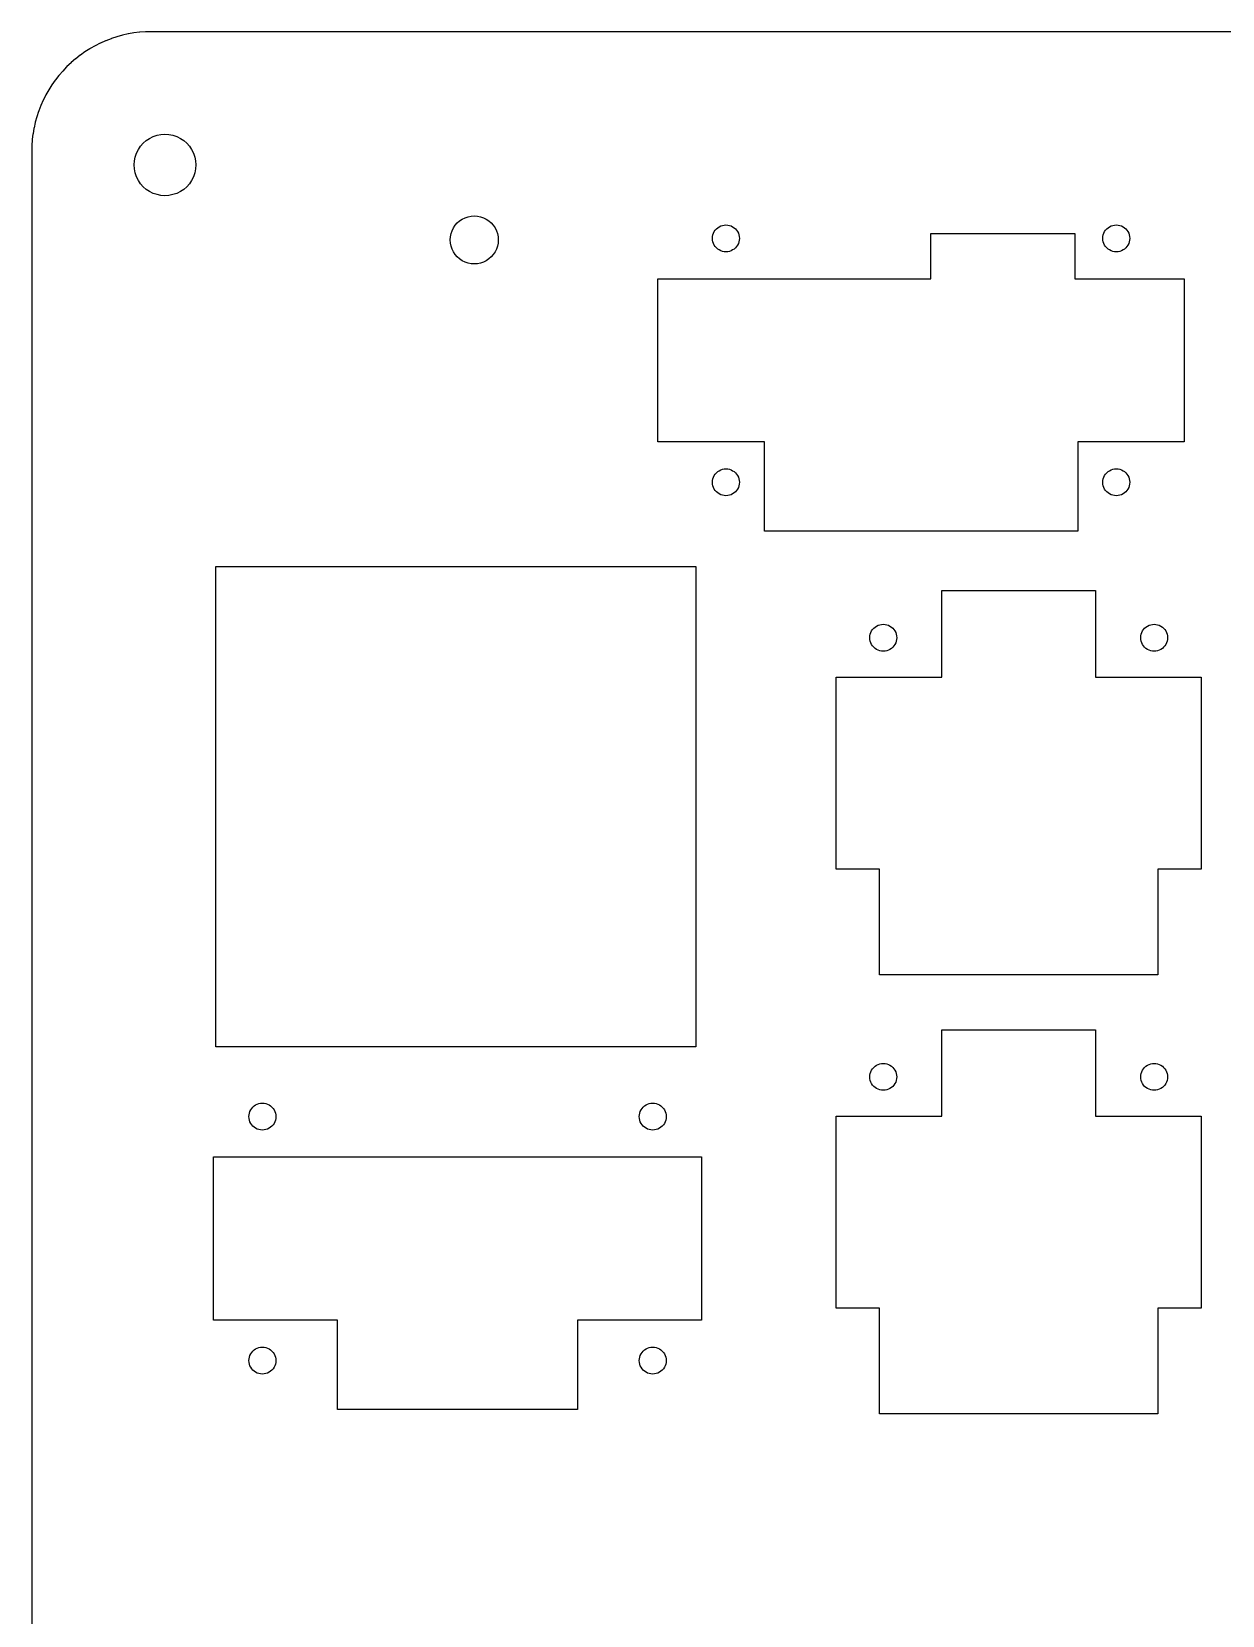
# Model space of a CAD drawing. Header units: metres. Extents: x -63 to 47, y -73 to 117.
# Drawn here: x -63 to -1.1, y 34.4 to 116.8 of the extents above; entities that cross this region are included whole.
import ezdxf

# ---------------------------------------------------------------- set-up
doc = ezdxf.new("R2010")
doc.units = ezdxf.units.M

msp = doc.modelspace()

# ---------------------------------------------------------------- linework, layer by layer
for p, q in [((-59.4556, 116.245), (-59.4675, 116.24)), ((-59.1875, 116.364), (-59.4556, 116.245)), ((-59.1754, 116.369), (-59.1875, 116.364)), ((-58.9018, 116.474), (-59.1754, 116.369)), ((-58.8895, 116.478), (-58.9018, 116.474)), ((-58.6111, 116.57), (-58.8895, 116.478)), ((-58.5985, 116.574), (-58.6111, 116.57)), ((-58.3159, 116.652), (-58.5985, 116.574)), ((-58.3032, 116.655), (-58.3159, 116.652)), ((-58.0172, 116.719), (-58.3032, 116.655)), ((-58.0043, 116.721), (-58.0172, 116.719)), ((-57.7154, 116.771), (-58.0043, 116.721)), ((-57.4244, 116.807), (-57.7154, 116.771)), ((-57.4115, 116.809), (-57.4244, 116.807)), ((-57.1191, 116.83), (-57.4115, 116.809)), ((-57.1061, 116.831), (-57.1191, 116.83)), ((-56.813, 116.839), (-57.1061, 116.831)), ((-56.8, 116.839), (-56.813, 116.839)), ((40.6, 116.839), (-56.8, 116.839)), ((-60.7579, 115.423), (-60.98, 115.231)), ((-60.7477, 115.431), (-60.7579, 115.423)), ((-60.5165, 115.611), (-60.7477, 115.431)), ((-60.5059, 115.619), (-60.5165, 115.611)), ((-60.2662, 115.787), (-60.5059, 115.619)), ((-60.0185, 115.944), (-60.2662, 115.787)), ((-60.0075, 115.951), (-60.0185, 115.944)), ((-59.9961, 115.958), (-60.0075, 115.951)), ((-59.741, 116.102), (-59.9961, 115.958)), ((-59.7294, 116.108), (-59.741, 116.102)), ((-59.4675, 116.24), (-59.7294, 116.108)), ((-61.4227, 114.79), (-61.6143, 114.568)), ((-61.2206, 115.002), (-61.4227, 114.79)), ((-61.2116, 115.012), (-61.2206, 115.002)), ((-61.2022, 115.021), (-61.2116, 115.012)), ((-60.9898, 115.223), (-61.2022, 115.021)), ((-60.98, 115.231), (-60.9898, 115.223)), ((-62.1513, 113.807), (-62.2958, 113.552)), ((-62.1444, 113.818), (-62.1513, 113.807)), ((-61.9875, 114.066), (-62.1444, 113.818)), ((-61.8187, 114.306), (-61.9875, 114.066)), ((-61.8112, 114.317), (-61.8187, 114.306)), ((-61.8032, 114.327), (-61.8112, 114.317)), ((-61.6228, 114.558), (-61.8032, 114.327)), ((-61.6143, 114.568), (-61.6228, 114.558)), ((-62.564, 112.988), (-62.6696, 112.714)), ((-62.5588, 112.999), (-62.564, 112.988)), ((-62.4399, 113.267), (-62.5588, 112.999)), ((-62.3081, 113.529), (-62.4399, 113.267)), ((-62.3023, 113.541), (-62.3081, 113.529)), ((-62.2958, 113.552), (-62.3023, 113.541)), ((-62.8485, 112.128), (-62.852, 112.116)), ((-62.7703, 112.411), (-62.8485, 112.128)), ((-62.6783, 112.689), (-62.7703, 112.411)), ((-62.6742, 112.702), (-62.6783, 112.689)), ((-62.6696, 112.714), (-62.6742, 112.702)), ((-62.9714, 111.515), (-63.0073, 111.224)), ((-62.9692, 111.528), (-62.9714, 111.515)), ((-62.9191, 111.817), (-62.9692, 111.528)), ((-62.9162, 111.83), (-62.9191, 111.817)), ((-62.852, 112.116), (-62.9162, 111.83)), ((-56.9, 111.286), (-56.7123, 111.378)), ((-56.7123, 111.378), (-56.5141, 111.445)), ((-56.5141, 111.445), (-56.3088, 111.486)), ((-56.3088, 111.486), (-56.1, 111.5)), ((-56.1, 111.5), (-55.8912, 111.486)), ((-55.8912, 111.486), (-55.6859, 111.445)), ((-55.6859, 111.445), (-55.4877, 111.378)), ((-55.4877, 111.378), (-55.3, 111.286)), ((-63.0386, 110.613), (-63.0389, 110.6)), ((-63.0389, 110.6), (-63.0389, -66.8)), ((-63.0314, 110.906), (-63.0386, 110.613)), ((-63.0305, 110.919), (-63.0314, 110.906)), ((-63.0089, 111.212), (-63.0305, 110.919)), ((-63.0073, 111.224), (-63.0089, 111.212)), ((-57.6455, 110.314), (-57.5782, 110.512)), ((-57.5782, 110.512), (-57.4856, 110.7)), ((-57.4856, 110.7), (-57.3694, 110.874)), ((-57.3694, 110.874), (-57.2314, 111.031)), ((-57.2314, 111.031), (-57.074, 111.169)), ((-57.074, 111.169), (-56.9, 111.286)), ((-55.3, 111.286), (-55.126, 111.169)), ((-55.126, 111.169), (-54.9686, 111.031)), ((-54.9686, 111.031), (-54.8306, 110.874)), ((-54.8306, 110.874), (-54.7144, 110.7)), ((-54.7144, 110.7), (-54.6218, 110.512)), ((-54.6218, 110.512), (-54.5545, 110.314)), ((-57.7, 109.9), (-57.6863, 110.109)), ((-57.6863, 109.691), (-57.7, 109.9)), ((-57.6863, 110.109), (-57.6455, 110.314)), ((-57.6455, 109.486), (-57.6863, 109.691)), ((-54.5545, 110.314), (-54.5137, 110.109)), ((-54.5137, 109.691), (-54.5545, 109.486)), ((-54.5137, 110.109), (-54.5, 109.9)), ((-54.5, 109.9), (-54.5137, 109.691)), ((-57.5782, 109.288), (-57.6455, 109.486)), ((-57.4856, 109.1), (-57.5782, 109.288)), ((-57.3694, 108.926), (-57.4856, 109.1)), ((-57.2314, 108.769), (-57.3694, 108.926)), ((-54.8306, 108.926), (-54.9686, 108.769)), ((-54.7144, 109.1), (-54.8306, 108.926)), ((-54.6218, 109.288), (-54.7144, 109.1)), ((-54.5545, 109.486), (-54.6218, 109.288)), ((-57.074, 108.631), (-57.2314, 108.769)), ((-56.9, 108.514), (-57.074, 108.631)), ((-56.7123, 108.422), (-56.9, 108.514)), ((-56.5141, 108.355), (-56.7123, 108.422)), ((-56.3088, 108.314), (-56.5141, 108.355)), ((-56.1, 108.3), (-56.3088, 108.314)), ((-55.8912, 108.314), (-56.1, 108.3)), ((-55.6859, 108.355), (-55.8912, 108.314)), ((-55.4877, 108.422), (-55.6859, 108.355)), ((-55.3, 108.514), (-55.4877, 108.422)), ((-55.126, 108.631), (-55.3, 108.514)), ((-54.9686, 108.769), (-55.126, 108.631)), ((-40.4784, 107.155), (-40.3235, 107.207)), ((-40.3235, 107.207), (-40.1632, 107.239)), ((-40.1632, 107.239), (-40, 107.25)), ((-40, 107.25), (-39.8368, 107.239)), ((-39.8368, 107.239), (-39.6765, 107.207)), ((-39.6765, 107.207), (-39.5216, 107.155)), ((-41.2074, 106.324), (-41.1549, 106.478)), ((-41.1549, 106.478), (-41.0825, 106.625)), ((-41.0825, 106.625), (-40.9917, 106.761)), ((-40.9917, 106.761), (-40.8839, 106.884)), ((-40.8839, 106.884), (-40.761, 106.992)), ((-40.761, 106.992), (-40.625, 107.083)), ((-40.625, 107.083), (-40.4784, 107.155)), ((-39.5216, 107.155), (-39.375, 107.083)), ((-39.375, 107.083), (-39.239, 106.992)), ((-39.239, 106.992), (-39.1161, 106.884)), ((-39.1161, 106.884), (-39.0083, 106.761)), ((-39.0083, 106.761), (-38.9175, 106.625)), ((-38.9175, 106.625), (-38.8452, 106.478)), ((-38.8452, 106.478), (-38.7926, 106.324)), ((-27.5761, 106.261), (-27.5467, 106.348)), ((-27.5467, 106.348), (-27.5062, 106.43)), ((-27.5062, 106.43), (-27.4553, 106.506)), ((-27.4553, 106.506), (-27.395, 106.575)), ((-27.395, 106.575), (-27.3261, 106.635)), ((-27.3261, 106.635), (-27.25, 106.686)), ((-27.25, 106.686), (-27.1679, 106.727)), ((-27.1679, 106.727), (-27.0812, 106.756)), ((-27.0812, 106.756), (-26.9914, 106.774)), ((-26.9914, 106.774), (-26.9, 106.78)), ((-26.9, 106.78), (-26.8086, 106.774)), ((-26.8086, 106.774), (-26.7188, 106.756)), ((-26.7188, 106.756), (-26.6321, 106.727)), ((-26.6321, 106.727), (-26.55, 106.686)), ((-26.55, 106.686), (-26.4739, 106.635)), ((-26.4739, 106.635), (-26.405, 106.575)), ((-26.405, 106.575), (-26.3447, 106.506)), ((-26.3447, 106.506), (-26.2938, 106.43)), ((-26.2938, 106.43), (-26.2533, 106.348)), ((-26.2533, 106.348), (-26.2239, 106.261)), ((-7.25616, 106.261), (-7.22672, 106.348)), ((-7.22672, 106.348), (-7.18622, 106.43)), ((-7.18622, 106.43), (-7.13535, 106.506)), ((-7.13535, 106.506), (-7.07499, 106.575)), ((-7.07499, 106.575), (-7.00614, 106.635)), ((-7.00614, 106.635), (-6.93001, 106.686)), ((-6.93001, 106.686), (-6.84789, 106.727)), ((-6.84789, 106.727), (-6.76118, 106.756)), ((-6.76118, 106.756), (-6.67138, 106.774)), ((-6.67138, 106.774), (-6.58001, 106.78)), ((-6.58001, 106.78), (-6.48864, 106.774)), ((-6.48864, 106.774), (-6.39884, 106.756)), ((-6.39884, 106.756), (-6.31212, 106.727)), ((-6.31212, 106.727), (-6.23, 106.686)), ((-6.23, 106.686), (-6.15388, 106.635)), ((-6.15388, 106.635), (-6.08503, 106.575)), ((-6.08503, 106.575), (-6.02466, 106.506)), ((-6.02466, 106.506), (-5.97379, 106.43)), ((-5.97379, 106.43), (-5.93329, 106.348)), ((-5.93329, 106.348), (-5.90386, 106.261)), ((-41.25, 106), (-41.2393, 106.163)), ((-41.2393, 105.837), (-41.25, 106)), ((-41.2393, 106.163), (-41.2074, 106.324)), ((-41.2074, 105.676), (-41.2393, 105.837)), ((-41.1549, 105.522), (-41.2074, 105.676)), ((-38.7926, 105.676), (-38.8452, 105.522)), ((-38.7926, 106.324), (-38.7607, 106.163)), ((-38.7607, 105.837), (-38.7926, 105.676)), ((-38.7607, 106.163), (-38.75, 106)), ((-38.75, 106), (-38.7607, 105.837)), ((-27.6, 106.08), (-27.594, 106.171)), ((-27.594, 105.989), (-27.6, 106.08)), ((-27.594, 106.171), (-27.5761, 106.261)), ((-27.5761, 105.899), (-27.594, 105.989)), ((-27.5467, 105.812), (-27.5761, 105.899)), ((-27.5062, 105.73), (-27.5467, 105.812)), ((-27.4553, 105.654), (-27.5062, 105.73)), ((-27.395, 105.585), (-27.4553, 105.654)), ((-27.3261, 105.525), (-27.395, 105.585)), ((-27.25, 105.474), (-27.3261, 105.525)), ((-26.4739, 105.525), (-26.55, 105.474)), ((-26.405, 105.585), (-26.4739, 105.525)), ((-26.3447, 105.654), (-26.405, 105.585)), ((-26.2938, 105.73), (-26.3447, 105.654)), ((-26.2533, 105.812), (-26.2938, 105.73)), ((-26.2239, 105.899), (-26.2533, 105.812)), ((-26.2239, 106.261), (-26.206, 106.171)), ((-26.206, 105.989), (-26.2239, 105.899)), ((-26.206, 106.171), (-26.2, 106.08)), ((-26.2, 106.08), (-26.206, 105.989)), ((-16.24, 103.98), (-16.24, 106.34)), ((-16.24, 106.34), (-8.74, 106.34)), ((-8.74, 106.34), (-8.74, 103.98)), ((-7.28, 106.08), (-7.27402, 106.171)), ((-7.27402, 105.989), (-7.28, 106.08)), ((-7.27402, 106.171), (-7.25616, 106.261)), ((-7.25616, 105.899), (-7.27402, 105.989)), ((-7.22672, 105.812), (-7.25616, 105.899)), ((-7.18622, 105.73), (-7.22672, 105.812)), ((-7.13535, 105.654), (-7.18622, 105.73)), ((-7.07499, 105.585), (-7.13535, 105.654)), ((-7.00614, 105.525), (-7.07499, 105.585)), ((-6.93001, 105.474), (-7.00614, 105.525)), ((-6.15388, 105.525), (-6.23, 105.474)), ((-6.08503, 105.585), (-6.15388, 105.525)), ((-6.02466, 105.654), (-6.08503, 105.585)), ((-5.97379, 105.73), (-6.02466, 105.654)), ((-5.93329, 105.812), (-5.97379, 105.73)), ((-5.90386, 105.899), (-5.93329, 105.812)), ((-5.90386, 106.261), (-5.88599, 106.171)), ((-5.88599, 105.989), (-5.90386, 105.899)), ((-5.88599, 106.171), (-5.88001, 106.08)), ((-5.88001, 106.08), (-5.88599, 105.989)), ((-41.0825, 105.375), (-41.1549, 105.522)), ((-40.9917, 105.239), (-41.0825, 105.375)), ((-40.8839, 105.116), (-40.9917, 105.239)), ((-40.761, 105.008), (-40.8839, 105.116)), ((-40.625, 104.917), (-40.761, 105.008)), ((-40.4784, 104.845), (-40.625, 104.917)), ((-40.3235, 104.793), (-40.4784, 104.845)), ((-40.1632, 104.761), (-40.3235, 104.793)), ((-40, 104.75), (-40.1632, 104.761)), ((-39.8368, 104.761), (-40, 104.75)), ((-39.6765, 104.793), (-39.8368, 104.761)), ((-39.5216, 104.845), (-39.6765, 104.793)), ((-39.375, 104.917), (-39.5216, 104.845)), ((-39.239, 105.008), (-39.375, 104.917)), ((-39.1161, 105.116), (-39.239, 105.008)), ((-39.0083, 105.239), (-39.1161, 105.116)), ((-38.9175, 105.375), (-39.0083, 105.239)), ((-38.8452, 105.522), (-38.9175, 105.375)), ((-27.1679, 105.433), (-27.25, 105.474)), ((-27.0812, 105.404), (-27.1679, 105.433)), ((-26.9914, 105.386), (-27.0812, 105.404)), ((-26.9, 105.38), (-26.9914, 105.386)), ((-26.8086, 105.386), (-26.9, 105.38)), ((-26.7188, 105.404), (-26.8086, 105.386)), ((-26.6321, 105.433), (-26.7188, 105.404)), ((-26.55, 105.474), (-26.6321, 105.433)), ((-6.84789, 105.433), (-6.93001, 105.474)), ((-6.76118, 105.404), (-6.84789, 105.433)), ((-6.67138, 105.386), (-6.76118, 105.404)), ((-6.58001, 105.38), (-6.67138, 105.386)), ((-6.48864, 105.386), (-6.58001, 105.38)), ((-6.39884, 105.404), (-6.48864, 105.386)), ((-6.31212, 105.433), (-6.39884, 105.404)), ((-6.23, 105.474), (-6.31212, 105.433)), ((-30.44, 95.48), (-30.44, 103.98)), ((-30.44, 103.98), (-16.24, 103.98)), ((-8.74, 103.98), (-3.04, 103.98)), ((-3.04, 103.98), (-3.04, 95.48)), ((-24.9, 95.48), (-30.44, 95.48)), ((-24.9, 90.84), (-24.9, 95.48)), ((-3.04, 95.48), (-8.58, 95.48)), ((-8.58, 95.48), (-8.58, 90.84)), ((-27.3261, 93.9353), (-27.25, 93.9862)), ((-27.25, 93.9862), (-27.1679, 94.0267)), ((-27.1679, 94.0267), (-27.0812, 94.0561)), ((-27.0812, 94.0561), (-26.9914, 94.074)), ((-26.9914, 94.074), (-26.9, 94.08)), ((-26.9, 94.08), (-26.8086, 94.074)), ((-26.8086, 94.074), (-26.7188, 94.0561)), ((-26.7188, 94.0561), (-26.6321, 94.0267)), ((-26.6321, 94.0267), (-26.55, 93.9862)), ((-26.55, 93.9862), (-26.4739, 93.9353)), ((-7.00614, 93.9353), (-6.93001, 93.9862)), ((-6.93001, 93.9862), (-6.84789, 94.0267)), ((-6.84789, 94.0267), (-6.76118, 94.0561)), ((-6.76118, 94.0561), (-6.67138, 94.074)), ((-6.67138, 94.074), (-6.58001, 94.08)), ((-6.58001, 94.08), (-6.48864, 94.074)), ((-6.48864, 94.074), (-6.39884, 94.0561)), ((-6.39884, 94.0561), (-6.31212, 94.0267)), ((-6.31212, 94.0267), (-6.23, 93.9862)), ((-6.23, 93.9862), (-6.15388, 93.9353)), ((-27.6, 93.38), (-27.594, 93.4714)), ((-27.594, 93.2886), (-27.6, 93.38)), ((-27.594, 93.4714), (-27.5761, 93.5612)), ((-27.5761, 93.1988), (-27.594, 93.2886)), ((-27.5761, 93.5612), (-27.5467, 93.6479)), ((-27.5467, 93.1121), (-27.5761, 93.1988)), ((-27.5467, 93.6479), (-27.5062, 93.73)), ((-27.5062, 93.73), (-27.4553, 93.8061)), ((-27.4553, 93.8061), (-27.395, 93.875)), ((-27.395, 93.875), (-27.3261, 93.9353)), ((-26.4739, 93.9353), (-26.405, 93.875)), ((-26.405, 93.875), (-26.3447, 93.8061)), ((-26.3447, 93.8061), (-26.2938, 93.73)), ((-26.2938, 93.73), (-26.2533, 93.6479)), ((-26.2533, 93.6479), (-26.2239, 93.5612)), ((-26.2239, 93.1988), (-26.2533, 93.1121)), ((-26.2239, 93.5612), (-26.206, 93.4714)), ((-26.206, 93.2886), (-26.2239, 93.1988)), ((-26.206, 93.4714), (-26.2, 93.38)), ((-26.2, 93.38), (-26.206, 93.2886)), ((-7.28, 93.38), (-7.27402, 93.4714)), ((-7.27402, 93.2886), (-7.28, 93.38)), ((-7.27402, 93.4714), (-7.25616, 93.5612)), ((-7.25616, 93.1988), (-7.27402, 93.2886)), ((-7.25616, 93.5612), (-7.22672, 93.6479)), ((-7.22672, 93.1121), (-7.25616, 93.1988)), ((-7.22672, 93.6479), (-7.18622, 93.73)), ((-7.18622, 93.73), (-7.13535, 93.8061)), ((-7.13535, 93.8061), (-7.07499, 93.875)), ((-7.07499, 93.875), (-7.00614, 93.9353)), ((-6.15388, 93.9353), (-6.08503, 93.875)), ((-6.08503, 93.875), (-6.02466, 93.8061)), ((-6.02466, 93.8061), (-5.97379, 93.73)), ((-5.97379, 93.73), (-5.93329, 93.6479)), ((-5.93329, 93.6479), (-5.90386, 93.5612)), ((-5.90386, 93.1988), (-5.93329, 93.1121)), ((-5.90386, 93.5612), (-5.88599, 93.4714)), ((-5.88599, 93.2886), (-5.90386, 93.1988)), ((-5.88599, 93.4714), (-5.88001, 93.38)), ((-5.88001, 93.38), (-5.88599, 93.2886)), ((-27.5062, 93.03), (-27.5467, 93.1121)), ((-27.4553, 92.9539), (-27.5062, 93.03)), ((-27.395, 92.885), (-27.4553, 92.9539)), ((-27.3261, 92.8247), (-27.395, 92.885)), ((-27.25, 92.7738), (-27.3261, 92.8247)), ((-27.1679, 92.7333), (-27.25, 92.7738)), ((-27.0812, 92.7039), (-27.1679, 92.7333)), ((-26.9914, 92.686), (-27.0812, 92.7039)), ((-26.9, 92.68), (-26.9914, 92.686)), ((-26.8086, 92.686), (-26.9, 92.68)), ((-26.7188, 92.7039), (-26.8086, 92.686)), ((-26.6321, 92.7333), (-26.7188, 92.7039)), ((-26.55, 92.7738), (-26.6321, 92.7333)), ((-26.4739, 92.8247), (-26.55, 92.7738)), ((-26.405, 92.885), (-26.4739, 92.8247)), ((-26.3447, 92.9539), (-26.405, 92.885)), ((-26.2938, 93.03), (-26.3447, 92.9539)), ((-26.2533, 93.1121), (-26.2938, 93.03)), ((-7.18622, 93.03), (-7.22672, 93.1121)), ((-7.13535, 92.9539), (-7.18622, 93.03)), ((-7.07499, 92.885), (-7.13535, 92.9539)), ((-7.00614, 92.8247), (-7.07499, 92.885)), ((-6.93001, 92.7738), (-7.00614, 92.8247)), ((-6.84789, 92.7333), (-6.93001, 92.7738)), ((-6.76118, 92.7039), (-6.84789, 92.7333)), ((-6.67138, 92.686), (-6.76118, 92.7039)), ((-6.58001, 92.68), (-6.67138, 92.686)), ((-6.48864, 92.686), (-6.58001, 92.68)), ((-6.39884, 92.7039), (-6.48864, 92.686)), ((-6.31212, 92.7333), (-6.39884, 92.7039)), ((-6.23, 92.7738), (-6.31212, 92.7333)), ((-6.15388, 92.8247), (-6.23, 92.7738)), ((-6.08503, 92.885), (-6.15388, 92.8247)), ((-6.02466, 92.9539), (-6.08503, 92.885)), ((-5.97379, 93.03), (-6.02466, 92.9539)), ((-5.93329, 93.1121), (-5.97379, 93.03)), ((-8.58, 90.84), (-24.9, 90.84)), ((-53.46, 64), (-53.46, 89)), ((-53.46, 89), (-28.46, 89)), ((-28.46, 89), (-28.46, 64)), ((-15.66, 83.24), (-15.66, 87.74)), ((-15.66, 87.74), (-7.66, 87.74)), ((-7.66, 87.74), (-7.66, 83.24)), ((-19.2653, 85.7161), (-19.205, 85.785)), ((-19.205, 85.785), (-19.1361, 85.8453)), ((-19.1361, 85.8453), (-19.06, 85.8962)), ((-19.06, 85.8962), (-18.9779, 85.9367)), ((-18.9779, 85.9367), (-18.8912, 85.9661)), ((-18.8912, 85.9661), (-18.8014, 85.984)), ((-18.8014, 85.984), (-18.71, 85.99)), ((-18.71, 85.99), (-18.6186, 85.984)), ((-18.6186, 85.984), (-18.5288, 85.9661)), ((-18.5288, 85.9661), (-18.4421, 85.9367)), ((-18.4421, 85.9367), (-18.36, 85.8962)), ((-18.36, 85.8962), (-18.2839, 85.8453)), ((-18.2839, 85.8453), (-18.215, 85.785)), ((-18.215, 85.785), (-18.1547, 85.7161)), ((-5.16535, 85.7161), (-5.10498, 85.785)), ((-5.10498, 85.785), (-5.03613, 85.8453)), ((-5.03613, 85.8453), (-4.96, 85.8962)), ((-4.96, 85.8962), (-4.87788, 85.9367)), ((-4.87788, 85.9367), (-4.79117, 85.9661)), ((-4.79117, 85.9661), (-4.70137, 85.984)), ((-4.70137, 85.984), (-4.61, 85.99)), ((-4.61, 85.99), (-4.51863, 85.984)), ((-4.51863, 85.984), (-4.42883, 85.9661)), ((-4.42883, 85.9661), (-4.34212, 85.9367)), ((-4.34212, 85.9367), (-4.26, 85.8962)), ((-4.26, 85.8962), (-4.18387, 85.8453)), ((-4.18387, 85.8453), (-4.11503, 85.785)), ((-4.11503, 85.785), (-4.05465, 85.7161)), ((-19.41, 85.29), (-19.404, 85.3814)), ((-19.404, 85.1986), (-19.41, 85.29)), ((-19.404, 85.3814), (-19.3861, 85.4712)), ((-19.3861, 85.1088), (-19.404, 85.1986)), ((-19.3861, 85.4712), (-19.3567, 85.5579)), ((-19.3567, 85.0221), (-19.3861, 85.1088)), ((-19.3567, 85.5579), (-19.3162, 85.64)), ((-19.3162, 84.94), (-19.3567, 85.0221)), ((-19.3162, 85.64), (-19.2653, 85.7161)), ((-19.2653, 84.8639), (-19.3162, 84.94)), ((-18.1547, 85.7161), (-18.1038, 85.64)), ((-18.1038, 84.94), (-18.1547, 84.8639)), ((-18.1038, 85.64), (-18.0633, 85.5579)), ((-18.0633, 85.0221), (-18.1038, 84.94)), ((-18.0633, 85.5579), (-18.0339, 85.4712)), ((-18.0339, 85.1088), (-18.0633, 85.0221)), ((-18.0339, 85.4712), (-18.016, 85.3814)), ((-18.016, 85.1986), (-18.0339, 85.1088)), ((-18.016, 85.3814), (-18.01, 85.29)), ((-18.01, 85.29), (-18.016, 85.1986)), ((-5.31, 85.29), (-5.30401, 85.3814)), ((-5.30401, 85.1986), (-5.31, 85.29)), ((-5.30401, 85.3814), (-5.28615, 85.4712)), ((-5.28615, 85.1088), (-5.30401, 85.1986)), ((-5.28615, 85.4712), (-5.25672, 85.5579)), ((-5.25672, 85.0221), (-5.28615, 85.1088)), ((-5.25672, 85.5579), (-5.21622, 85.64)), ((-5.21622, 84.94), (-5.25672, 85.0221)), ((-5.21622, 85.64), (-5.16535, 85.7161)), ((-5.16535, 84.8639), (-5.21622, 84.94)), ((-4.05465, 85.7161), (-4.00378, 85.64)), ((-4.00378, 84.94), (-4.05465, 84.8639)), ((-4.00378, 85.64), (-3.96328, 85.5579)), ((-3.96328, 85.0221), (-4.00378, 84.94)), ((-3.96328, 85.5579), (-3.93385, 85.4712)), ((-3.93385, 85.1088), (-3.96328, 85.0221)), ((-3.93385, 85.4712), (-3.91599, 85.3814)), ((-3.91599, 85.1986), (-3.93385, 85.1088)), ((-3.91599, 85.3814), (-3.91, 85.29)), ((-3.91, 85.29), (-3.91599, 85.1986)), ((-19.205, 84.795), (-19.2653, 84.8639)), ((-19.1361, 84.7347), (-19.205, 84.795)), ((-19.06, 84.6838), (-19.1361, 84.7347)), ((-18.9779, 84.6433), (-19.06, 84.6838)), ((-18.8912, 84.6139), (-18.9779, 84.6433)), ((-18.8014, 84.596), (-18.8912, 84.6139)), ((-18.71, 84.59), (-18.8014, 84.596)), ((-18.6186, 84.596), (-18.71, 84.59)), ((-18.5288, 84.6139), (-18.6186, 84.596)), ((-18.4421, 84.6433), (-18.5288, 84.6139)), ((-18.36, 84.6838), (-18.4421, 84.6433)), ((-18.2839, 84.7347), (-18.36, 84.6838)), ((-18.215, 84.795), (-18.2839, 84.7347)), ((-18.1547, 84.8639), (-18.215, 84.795)), ((-5.10498, 84.795), (-5.16535, 84.8639)), ((-5.03613, 84.7347), (-5.10498, 84.795)), ((-4.96, 84.6838), (-5.03613, 84.7347)), ((-4.87788, 84.6433), (-4.96, 84.6838)), ((-4.79117, 84.6139), (-4.87788, 84.6433)), ((-4.70137, 84.596), (-4.79117, 84.6139)), ((-4.61, 84.59), (-4.70137, 84.596)), ((-4.51863, 84.596), (-4.61, 84.59)), ((-4.42883, 84.6139), (-4.51863, 84.596)), ((-4.34212, 84.6433), (-4.42883, 84.6139)), ((-4.26, 84.6838), (-4.34212, 84.6433)), ((-4.18387, 84.7347), (-4.26, 84.6838)), ((-4.11503, 84.795), (-4.18387, 84.7347)), ((-4.05465, 84.8639), (-4.11503, 84.795)), ((-21.16, 73.24), (-21.16, 83.24)), ((-21.16, 83.24), (-15.66, 83.24)), ((-7.66, 83.24), (-2.16, 83.24)), ((-2.16, 83.24), (-2.16, 73.24)), ((-18.91, 73.24), (-21.16, 73.24)), ((-18.91, 67.74), (-18.91, 73.24)), ((-2.16, 73.24), (-4.41, 73.24)), ((-4.41, 73.24), (-4.41, 67.74)), ((-4.41, 67.74), (-18.91, 67.74)), ((-15.66, 60.38), (-15.66, 64.88)), ((-15.66, 64.88), (-7.66, 64.88)), ((-7.66, 64.88), (-7.66, 60.38)), ((-28.46, 64), (-53.46, 64)), ((-19.3861, 62.6112), (-19.3567, 62.6979)), ((-19.3567, 62.6979), (-19.3162, 62.78)), ((-19.3162, 62.78), (-19.2653, 62.8561)), ((-19.2653, 62.8561), (-19.205, 62.925)), ((-19.205, 62.925), (-19.1361, 62.9853)), ((-19.1361, 62.9853), (-19.06, 63.0362)), ((-19.06, 63.0362), (-18.9779, 63.0767)), ((-18.9779, 63.0767), (-18.8912, 63.1061)), ((-18.8912, 63.1061), (-18.8014, 63.124)), ((-18.8014, 63.124), (-18.71, 63.13)), ((-18.71, 63.13), (-18.6186, 63.124)), ((-18.6186, 63.124), (-18.5288, 63.1061)), ((-18.5288, 63.1061), (-18.4421, 63.0767)), ((-18.4421, 63.0767), (-18.36, 63.0362)), ((-18.36, 63.0362), (-18.2839, 62.9853)), ((-18.2839, 62.9853), (-18.215, 62.925)), ((-18.215, 62.925), (-18.1547, 62.8561)), ((-18.1547, 62.8561), (-18.1038, 62.78)), ((-18.1038, 62.78), (-18.0633, 62.6979)), ((-18.0633, 62.6979), (-18.0339, 62.6112)), ((-5.28615, 62.6112), (-5.25672, 62.6979)), ((-5.25672, 62.6979), (-5.21622, 62.78)), ((-5.21622, 62.78), (-5.16535, 62.8561)), ((-5.16535, 62.8561), (-5.10498, 62.925)), ((-5.10498, 62.925), (-5.03613, 62.9853)), ((-5.03613, 62.9853), (-4.96, 63.0362)), ((-4.96, 63.0362), (-4.87788, 63.0767)), ((-4.87788, 63.0767), (-4.79117, 63.1061)), ((-4.79117, 63.1061), (-4.70137, 63.124)), ((-4.70137, 63.124), (-4.61, 63.13)), ((-4.61, 63.13), (-4.51863, 63.124)), ((-4.51863, 63.124), (-4.42883, 63.1061)), ((-4.42883, 63.1061), (-4.34212, 63.0767)), ((-4.34212, 63.0767), (-4.26, 63.0362)), ((-4.26, 63.0362), (-4.18387, 62.9853)), ((-4.18387, 62.9853), (-4.11503, 62.925)), ((-4.11503, 62.925), (-4.05465, 62.8561)), ((-4.05465, 62.8561), (-4.00378, 62.78)), ((-4.00378, 62.78), (-3.96328, 62.6979)), ((-3.96328, 62.6979), (-3.93385, 62.6112)), ((-19.41, 62.43), (-19.404, 62.5214)), ((-19.404, 62.3386), (-19.41, 62.43)), ((-19.404, 62.5214), (-19.3861, 62.6112)), ((-19.3861, 62.2488), (-19.404, 62.3386)), ((-19.3567, 62.1621), (-19.3861, 62.2488)), ((-19.3162, 62.08), (-19.3567, 62.1621)), ((-19.2653, 62.0039), (-19.3162, 62.08)), ((-19.205, 61.935), (-19.2653, 62.0039)), ((-19.1361, 61.8747), (-19.205, 61.935)), ((-19.06, 61.8238), (-19.1361, 61.8747)), ((-18.2839, 61.8747), (-18.36, 61.8238)), ((-18.215, 61.935), (-18.2839, 61.8747)), ((-18.1547, 62.0039), (-18.215, 61.935)), ((-18.1038, 62.08), (-18.1547, 62.0039)), ((-18.0633, 62.1621), (-18.1038, 62.08)), ((-18.0339, 62.2488), (-18.0633, 62.1621)), ((-18.0339, 62.6112), (-18.016, 62.5214)), ((-18.016, 62.3386), (-18.0339, 62.2488)), ((-18.016, 62.5214), (-18.01, 62.43)), ((-18.01, 62.43), (-18.016, 62.3386)), ((-5.31, 62.43), (-5.30401, 62.5214)), ((-5.30401, 62.3386), (-5.31, 62.43)), ((-5.30401, 62.5214), (-5.28615, 62.6112)), ((-5.28615, 62.2488), (-5.30401, 62.3386)), ((-5.25672, 62.1621), (-5.28615, 62.2488)), ((-5.21622, 62.08), (-5.25672, 62.1621)), ((-5.16535, 62.0039), (-5.21622, 62.08)), ((-5.10498, 61.935), (-5.16535, 62.0039)), ((-5.03613, 61.8747), (-5.10498, 61.935)), ((-4.96, 61.8238), (-5.03613, 61.8747)), ((-4.18387, 61.8747), (-4.26, 61.8238)), ((-4.11503, 61.935), (-4.18387, 61.8747)), ((-4.05465, 62.0039), (-4.11503, 61.935)), ((-4.00378, 62.08), (-4.05465, 62.0039)), ((-3.96328, 62.1621), (-4.00378, 62.08)), ((-3.93385, 62.2488), (-3.96328, 62.1621)), ((-3.93385, 62.6112), (-3.91599, 62.5214)), ((-3.91599, 62.3386), (-3.93385, 62.2488)), ((-3.91599, 62.5214), (-3.91, 62.43)), ((-3.91, 62.43), (-3.91599, 62.3386)), ((-51.38, 60.9662), (-51.2979, 61.0067)), ((-51.2979, 61.0067), (-51.2112, 61.0361)), ((-51.2112, 61.0361), (-51.1214, 61.054)), ((-51.1214, 61.054), (-51.03, 61.06)), ((-51.03, 61.06), (-50.9386, 61.054)), ((-50.9386, 61.054), (-50.8488, 61.0361)), ((-50.8488, 61.0361), (-50.7621, 61.0067)), ((-50.7621, 61.0067), (-50.68, 60.9662)), ((-31.06, 60.9662), (-30.9779, 61.0067)), ((-30.9779, 61.0067), (-30.8912, 61.0361)), ((-30.8912, 61.0361), (-30.8014, 61.054)), ((-30.8014, 61.054), (-30.71, 61.06)), ((-30.71, 61.06), (-30.6186, 61.054)), ((-30.6186, 61.054), (-30.5288, 61.0361)), ((-30.5288, 61.0361), (-30.4421, 61.0067)), ((-30.4421, 61.0067), (-30.36, 60.9662)), ((-18.9779, 61.7833), (-19.06, 61.8238)), ((-18.8912, 61.7539), (-18.9779, 61.7833)), ((-18.8014, 61.736), (-18.8912, 61.7539)), ((-18.71, 61.73), (-18.8014, 61.736)), ((-18.6186, 61.736), (-18.71, 61.73)), ((-18.5288, 61.7539), (-18.6186, 61.736)), ((-18.4421, 61.7833), (-18.5288, 61.7539)), ((-18.36, 61.8238), (-18.4421, 61.7833)), ((-4.87788, 61.7833), (-4.96, 61.8238)), ((-4.79117, 61.7539), (-4.87788, 61.7833)), ((-4.70137, 61.736), (-4.79117, 61.7539)), ((-4.61, 61.73), (-4.70137, 61.736)), ((-4.51863, 61.736), (-4.61, 61.73)), ((-4.42883, 61.7539), (-4.51863, 61.736)), ((-4.34212, 61.7833), (-4.42883, 61.7539)), ((-4.26, 61.8238), (-4.34212, 61.7833)), ((-51.73, 60.36), (-51.724, 60.4514)), ((-51.724, 60.2686), (-51.73, 60.36)), ((-51.724, 60.4514), (-51.7061, 60.5412)), ((-51.7061, 60.1788), (-51.724, 60.2686)), ((-51.7061, 60.5412), (-51.6767, 60.6279)), ((-51.6767, 60.6279), (-51.6362, 60.71)), ((-51.6362, 60.71), (-51.5853, 60.7861)), ((-51.5853, 60.7861), (-51.525, 60.855)), ((-51.525, 60.855), (-51.4561, 60.9153)), ((-51.4561, 60.9153), (-51.38, 60.9662)), ((-50.68, 60.9662), (-50.6039, 60.9153)), ((-50.6039, 60.9153), (-50.535, 60.855)), ((-50.535, 60.855), (-50.4747, 60.7861)), ((-50.4747, 60.7861), (-50.4238, 60.71)), ((-50.4238, 60.71), (-50.3833, 60.6279)), ((-50.3833, 60.6279), (-50.3539, 60.5412)), ((-50.3539, 60.5412), (-50.336, 60.4514)), ((-50.336, 60.2686), (-50.3539, 60.1788)), ((-50.336, 60.4514), (-50.33, 60.36)), ((-50.33, 60.36), (-50.336, 60.2686)), ((-31.41, 60.36), (-31.404, 60.4514)), ((-31.404, 60.2686), (-31.41, 60.36)), ((-31.404, 60.4514), (-31.3862, 60.5412)), ((-31.3862, 60.1788), (-31.404, 60.2686)), ((-31.3862, 60.5412), (-31.3567, 60.6279)), ((-31.3567, 60.6279), (-31.3162, 60.71)), ((-31.3162, 60.71), (-31.2654, 60.7861)), ((-31.2654, 60.7861), (-31.205, 60.855)), ((-31.205, 60.855), (-31.1361, 60.9153)), ((-31.1361, 60.9153), (-31.06, 60.9662)), ((-30.36, 60.9662), (-30.2839, 60.9153)), ((-30.2839, 60.9153), (-30.215, 60.855)), ((-30.215, 60.855), (-30.1547, 60.7861)), ((-30.1547, 60.7861), (-30.1038, 60.71)), ((-30.1038, 60.71), (-30.0633, 60.6279)), ((-30.0633, 60.6279), (-30.0339, 60.5412)), ((-30.0339, 60.5412), (-30.016, 60.4514)), ((-30.016, 60.2686), (-30.0339, 60.1788)), ((-30.016, 60.4514), (-30.01, 60.36)), ((-30.01, 60.36), (-30.016, 60.2686)), ((-21.16, 50.38), (-21.16, 60.38)), ((-21.16, 60.38), (-15.66, 60.38)), ((-7.66, 60.38), (-2.16, 60.38)), ((-2.16, 60.38), (-2.16, 50.38)), ((-51.6767, 60.0921), (-51.7061, 60.1788)), ((-51.6362, 60.01), (-51.6767, 60.0921)), ((-51.5853, 59.9339), (-51.6362, 60.01)), ((-51.525, 59.865), (-51.5853, 59.9339)), ((-51.4561, 59.8046), (-51.525, 59.865)), ((-51.38, 59.7538), (-51.4561, 59.8046)), ((-51.2979, 59.7133), (-51.38, 59.7538)), ((-51.2112, 59.6838), (-51.2979, 59.7133)), ((-51.1214, 59.666), (-51.2112, 59.6838)), ((-51.03, 59.66), (-51.1214, 59.666)), ((-50.9386, 59.666), (-51.03, 59.66)), ((-50.8488, 59.6838), (-50.9386, 59.666)), ((-50.7621, 59.7133), (-50.8488, 59.6838)), ((-50.68, 59.7538), (-50.7621, 59.7133)), ((-50.6039, 59.8046), (-50.68, 59.7538)), ((-50.535, 59.865), (-50.6039, 59.8046)), ((-50.4747, 59.9339), (-50.535, 59.865)), ((-50.4238, 60.01), (-50.4747, 59.9339)), ((-50.3833, 60.0921), (-50.4238, 60.01)), ((-50.3539, 60.1788), (-50.3833, 60.0921)), ((-31.3567, 60.0921), (-31.3862, 60.1788)), ((-31.3162, 60.01), (-31.3567, 60.0921)), ((-31.2654, 59.9339), (-31.3162, 60.01)), ((-31.205, 59.865), (-31.2654, 59.9339)), ((-31.1361, 59.8046), (-31.205, 59.865)), ((-31.06, 59.7538), (-31.1361, 59.8046)), ((-30.9779, 59.7133), (-31.06, 59.7538)), ((-30.8912, 59.6838), (-30.9779, 59.7133)), ((-30.8014, 59.666), (-30.8912, 59.6838)), ((-30.71, 59.66), (-30.8014, 59.666)), ((-30.6186, 59.666), (-30.71, 59.66)), ((-30.5288, 59.6838), (-30.6186, 59.666)), ((-30.4421, 59.7133), (-30.5288, 59.6838)), ((-30.36, 59.7538), (-30.4421, 59.7133)), ((-30.2839, 59.8046), (-30.36, 59.7538)), ((-30.215, 59.865), (-30.2839, 59.8046)), ((-30.1547, 59.9339), (-30.215, 59.865)), ((-30.1038, 60.01), (-30.1547, 59.9339)), ((-30.0633, 60.0921), (-30.1038, 60.01)), ((-30.0339, 60.1788), (-30.0633, 60.0921)), ((-53.57, 49.76), (-53.57, 58.26)), ((-53.57, 58.26), (-28.17, 58.26)), ((-28.17, 58.26), (-28.17, 49.76)), ((-18.91, 50.38), (-21.16, 50.38)), ((-18.91, 44.88), (-18.91, 50.38)), ((-2.16, 50.38), (-4.41, 50.38)), ((-4.41, 50.38), (-4.41, 44.88)), ((-47.12, 49.76), (-53.57, 49.76)), ((-47.12, 45.12), (-47.12, 49.76)), ((-28.17, 49.76), (-34.62, 49.76)), ((-34.62, 49.76), (-34.62, 45.12)), ((-51.724, 47.7514), (-51.7061, 47.8412)), ((-51.7061, 47.8412), (-51.6767, 47.9279)), ((-51.6767, 47.9279), (-51.6362, 48.01)), ((-51.6362, 48.01), (-51.5853, 48.0861)), ((-51.5853, 48.0861), (-51.525, 48.155)), ((-51.525, 48.155), (-51.4561, 48.2153)), ((-51.4561, 48.2153), (-51.38, 48.2662)), ((-51.38, 48.2662), (-51.2979, 48.3067)), ((-51.2979, 48.3067), (-51.2112, 48.3361)), ((-51.2112, 48.3361), (-51.1214, 48.354)), ((-51.1214, 48.354), (-51.03, 48.36)), ((-51.03, 48.36), (-50.9386, 48.354)), ((-50.9386, 48.354), (-50.8488, 48.3361)), ((-50.8488, 48.3361), (-50.7621, 48.3067)), ((-50.7621, 48.3067), (-50.68, 48.2662)), ((-50.68, 48.2662), (-50.6039, 48.2153)), ((-50.6039, 48.2153), (-50.535, 48.155)), ((-50.535, 48.155), (-50.4747, 48.0861)), ((-50.4747, 48.0861), (-50.4238, 48.01)), ((-50.4238, 48.01), (-50.3833, 47.9279)), ((-50.3833, 47.9279), (-50.3539, 47.8412)), ((-50.3539, 47.8412), (-50.336, 47.7514)), ((-31.404, 47.7514), (-31.3862, 47.8412)), ((-31.3862, 47.8412), (-31.3567, 47.9279)), ((-31.3567, 47.9279), (-31.3162, 48.01)), ((-31.3162, 48.01), (-31.2654, 48.0861)), ((-31.2654, 48.0861), (-31.205, 48.155)), ((-31.205, 48.155), (-31.1361, 48.2153)), ((-31.1361, 48.2153), (-31.06, 48.2662)), ((-31.06, 48.2662), (-30.9779, 48.3067)), ((-30.9779, 48.3067), (-30.8912, 48.3361)), ((-30.8912, 48.3361), (-30.8014, 48.354)), ((-30.8014, 48.354), (-30.71, 48.36)), ((-30.71, 48.36), (-30.6186, 48.354)), ((-30.6186, 48.354), (-30.5288, 48.3361)), ((-30.5288, 48.3361), (-30.4421, 48.3067)), ((-30.4421, 48.3067), (-30.36, 48.2662)), ((-30.36, 48.2662), (-30.2839, 48.2153)), ((-30.2839, 48.2153), (-30.215, 48.155)), ((-30.215, 48.155), (-30.1547, 48.0861)), ((-30.1547, 48.0861), (-30.1038, 48.01)), ((-30.1038, 48.01), (-30.0633, 47.9279)), ((-30.0633, 47.9279), (-30.0339, 47.8412)), ((-30.0339, 47.8412), (-30.016, 47.7514)), ((-51.73, 47.66), (-51.724, 47.7514)), ((-51.724, 47.5686), (-51.73, 47.66)), ((-51.7061, 47.4788), (-51.724, 47.5686)), ((-51.6767, 47.3921), (-51.7061, 47.4788)), ((-51.6362, 47.31), (-51.6767, 47.3921)), ((-51.5853, 47.2339), (-51.6362, 47.31)), ((-51.525, 47.165), (-51.5853, 47.2339)), ((-51.4561, 47.1047), (-51.525, 47.165)), ((-51.38, 47.0538), (-51.4561, 47.1047)), ((-51.2979, 47.0133), (-51.38, 47.0538)), ((-51.2112, 46.9839), (-51.2979, 47.0133)), ((-50.7621, 47.0133), (-50.8488, 46.9839)), ((-50.68, 47.0538), (-50.7621, 47.0133)), ((-50.6039, 47.1047), (-50.68, 47.0538)), ((-50.535, 47.165), (-50.6039, 47.1047)), ((-50.4747, 47.2339), (-50.535, 47.165)), ((-50.4238, 47.31), (-50.4747, 47.2339)), ((-50.3833, 47.3921), (-50.4238, 47.31)), ((-50.3539, 47.4788), (-50.3833, 47.3921)), ((-50.336, 47.5686), (-50.3539, 47.4788)), ((-50.336, 47.7514), (-50.33, 47.66)), ((-50.33, 47.66), (-50.336, 47.5686)), ((-31.41, 47.66), (-31.404, 47.7514)), ((-31.404, 47.5686), (-31.41, 47.66)), ((-31.3862, 47.4788), (-31.404, 47.5686)), ((-31.3567, 47.3921), (-31.3862, 47.4788)), ((-31.3162, 47.31), (-31.3567, 47.3921)), ((-31.2654, 47.2339), (-31.3162, 47.31)), ((-31.205, 47.165), (-31.2654, 47.2339)), ((-31.1361, 47.1047), (-31.205, 47.165)), ((-31.06, 47.0538), (-31.1361, 47.1047)), ((-30.9779, 47.0133), (-31.06, 47.0538)), ((-30.8912, 46.9839), (-30.9779, 47.0133)), ((-30.4421, 47.0133), (-30.5288, 46.9839)), ((-30.36, 47.0538), (-30.4421, 47.0133)), ((-30.2839, 47.1047), (-30.36, 47.0538)), ((-30.215, 47.165), (-30.2839, 47.1047)), ((-30.1547, 47.2339), (-30.215, 47.165)), ((-30.1038, 47.31), (-30.1547, 47.2339)), ((-30.0633, 47.3921), (-30.1038, 47.31)), ((-30.0339, 47.4788), (-30.0633, 47.3921)), ((-30.016, 47.5686), (-30.0339, 47.4788)), ((-30.016, 47.7514), (-30.01, 47.66)), ((-30.01, 47.66), (-30.016, 47.5686)), ((-51.1214, 46.966), (-51.2112, 46.9839)), ((-51.03, 46.96), (-51.1214, 46.966)), ((-50.9386, 46.966), (-51.03, 46.96)), ((-50.8488, 46.9839), (-50.9386, 46.966)), ((-30.8014, 46.966), (-30.8912, 46.9839)), ((-30.71, 46.96), (-30.8014, 46.966)), ((-30.6186, 46.966), (-30.71, 46.96)), ((-30.5288, 46.9839), (-30.6186, 46.966)), ((-34.62, 45.12), (-47.12, 45.12)), ((-4.41, 44.88), (-18.91, 44.88))]:
    msp.add_line(p, q)

doc.saveas('drawing.dxf')
